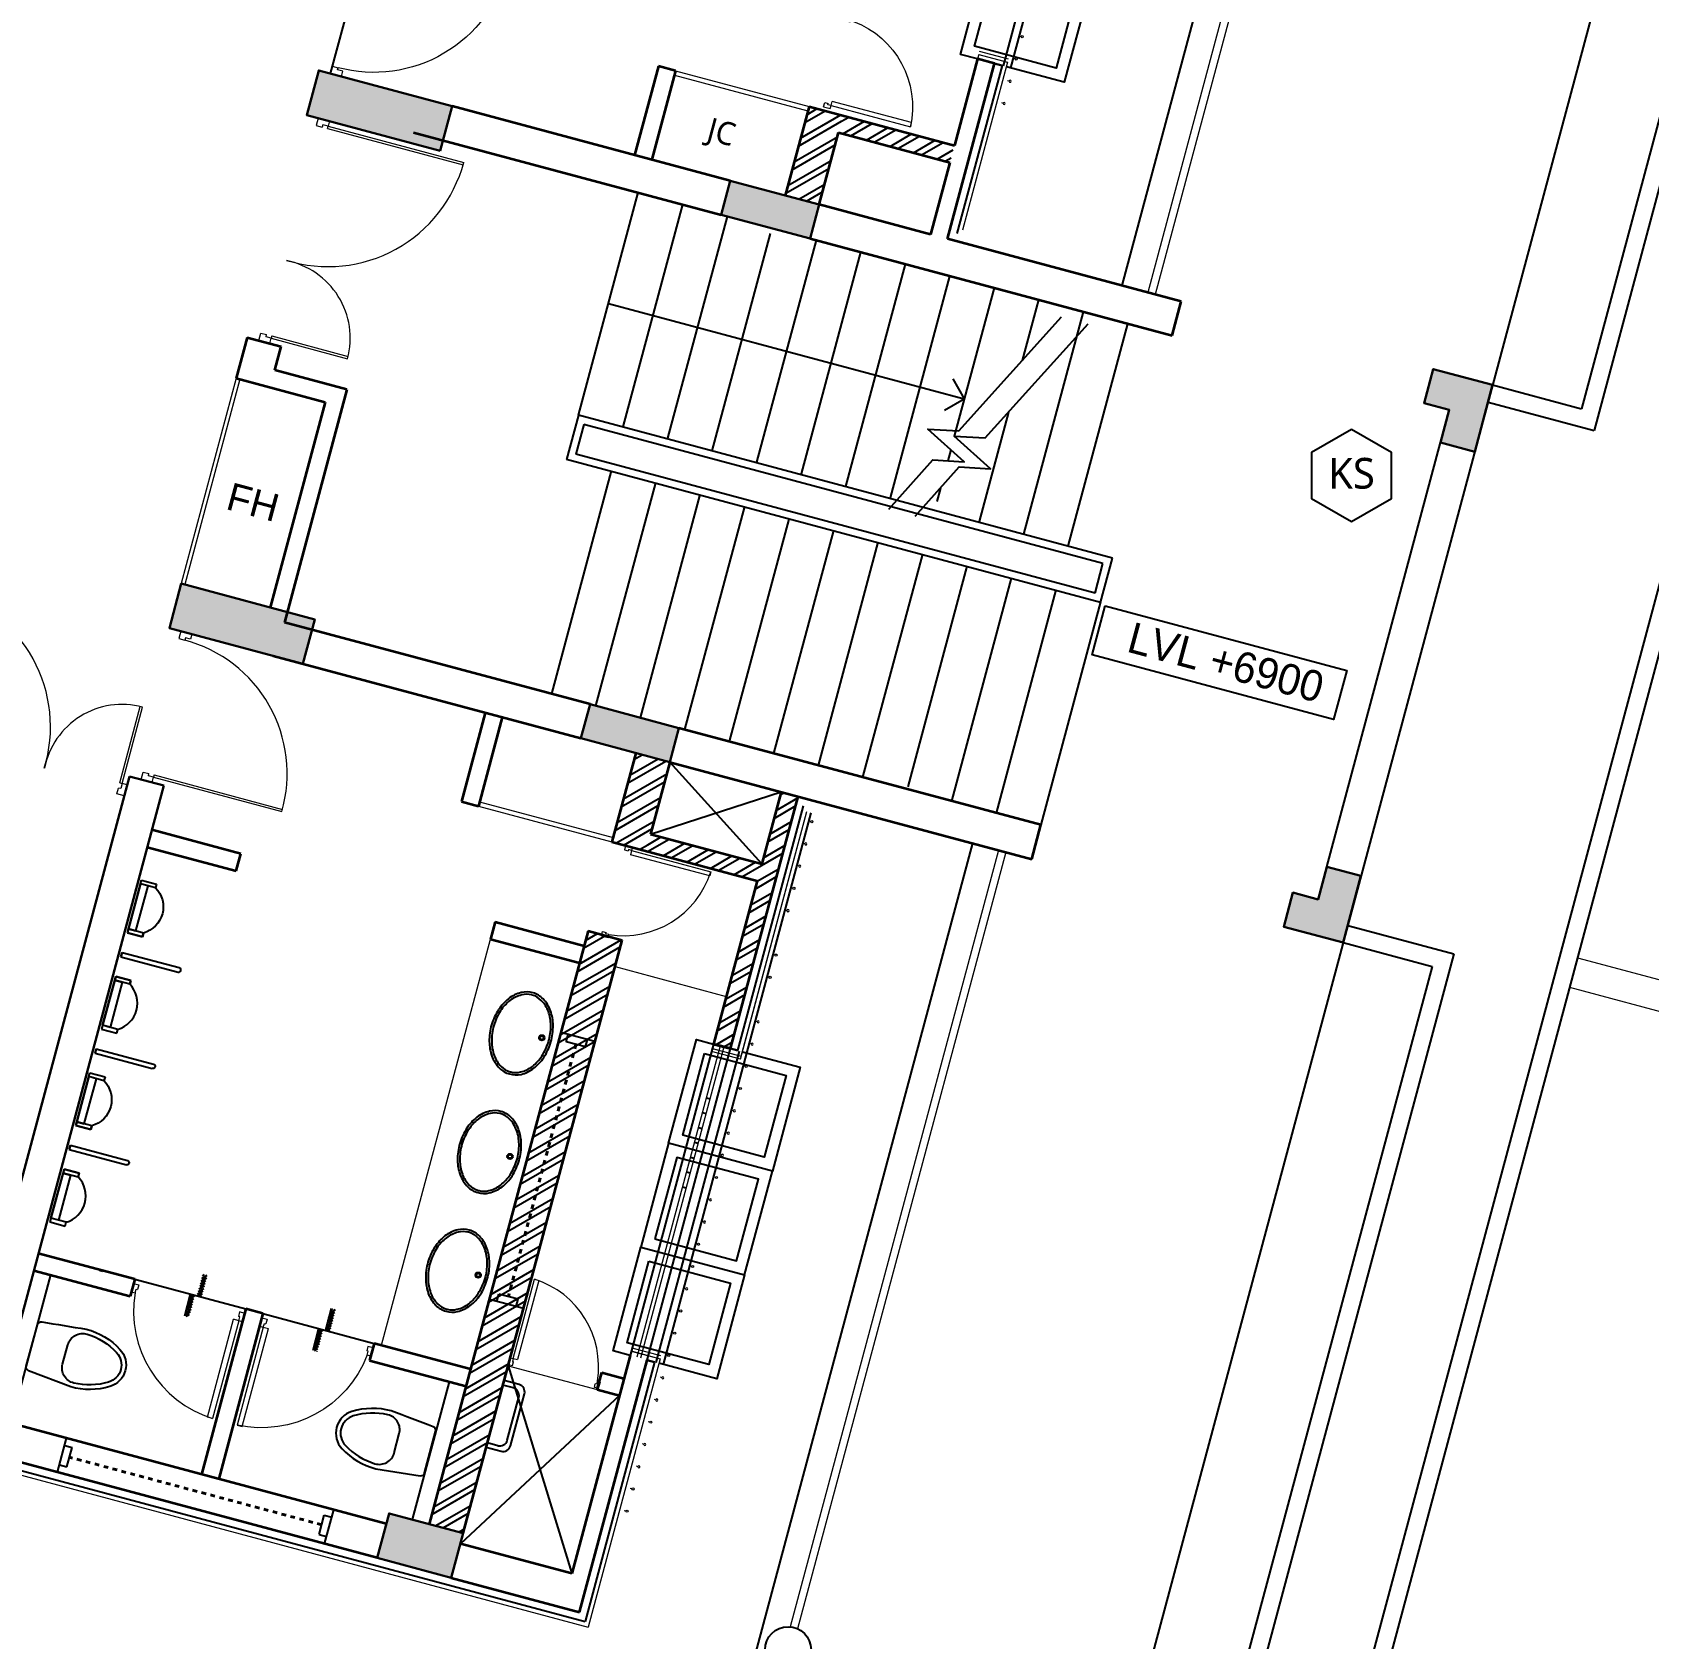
# Model space of a CAD drawing. Header units: millimetres. Extents: x 897770 to 1185420, y -692043 to -233237.
# Drawn here: x 955514 to 966041, y -452049 to -441586 of the extents above; entities that cross this region are included whole.
import ezdxf
from ezdxf.enums import TextEntityAlignment as Align

# ---------------------------------------------------------------- set-up
doc = ezdxf.new("R2010")
doc.units = ezdxf.units.MM
doc.header["$MEASUREMENT"] = 0
doc.linetypes.add('Dash', pattern=[6, 3, -3])
for name, color, linetype in [('A-Anno Tags', 6, 'Continuous'), ('A-Ele 10', 3, 'Continuous'), ('A-Elevation', 4, 'Continuous'), ('A-Sanitory', 8, 'Continuous'), ('A-Steps', 3, 'Continuous'), ('A-Wall Patt', 8, 'Continuous'), ('A-Window', 4, 'Continuous'), ('Anno_Frames', 7, 'Continuous'), ('S-Conc Patt', 9, 'Continuous')]:
    doc.layers.add(name, color=color, linetype=linetype)
for name, color, linetype, lineweight in [('A-Detail Lines', 8, 'Continuous', 25), ('A-Door', 4, 'Continuous', 9), ('A-Wall Sec', 1, 'Continuous', 30), ('A-WIN', 5, 'Continuous', 25), ('ele l', 6, 'Continuous', 15), ('elevation', 4, 'Continuous', 13), ('P-SANR-FIXT', 6, 'Continuous', 9), ('S-Concrete', 40, 'Continuous', 30), ('ST CLADDING PLAN', 6, 'Continuous', 9)]:
    doc.layers.add(name, color=color, linetype=linetype, lineweight=lineweight)
doc.styles.get("Standard").update_dxf_attribs({"font": 'trebuc.ttf'})
pattern_1 = [(30, (-323.28, -78078.41), (-56.25, 97.427858), []), (30, (-272.06, -78092.14), (-56.25, 97.427858), [])]

# ---------------------------------------------------------------- blocks, each defined once
blk = doc.blocks.new('Room Tag with Finish')
blk.add_lwpolyline([(0, 0), (-2.6, -1.5), (-2.6, -4.5), (0, -6), (2.6, -4.5), (2.6, -1.5)], close=True)
at = {"layer": 'Anno_Frames'}
blk.add_attdef('ROOM_NAME', text='', height=2.5, dxfattribs=at).set_placement((0, 0), align=Align.BOTTOM_CENTER)
blk.add_attdef('FF', text='', height=2, dxfattribs=at).set_placement((0, -1.85), align=Align.TOP_CENTER)
blk = doc.blocks.new('Big Door Garbage')
at = {"layer": 'A-Detail Lines', "lineweight": 18}
for centre, radius, start, end in [((-12515, 128703), 515, 270, 3.8969), ((-11085, 128703), 915, 177.8078, 270)]:
    blk.add_arc(centre, radius, start, end, dxfattribs=at)
at = {"layer": 'ele l', "lineweight": 18}
for p, q in [((-12550, 128778), (-12500, 128778)), ((-12550, 128703), (-12550, 128778)), ((-12500, 128778), (-12500, 128738)), ((-11100, 128778), (-11100, 128738)), ((-11050, 128778), (-11100, 128778)), ((-11050, 128703), (-11050, 128778)), ((-12550, 128703), (-12515, 128703)), ((-12515, 128738), (-12500, 128738)), ((-12515, 128703), (-12515, 128738)), ((-12515, 128703), (-12515, 128188)), ((-12499, 128703), (-12515, 128703)), ((-12499, 128703), (-12499, 128188)), ((-11101, 128703), (-11101, 127788)), ((-11101, 128703), (-11085, 128703)), ((-11085, 128738), (-11100, 128738)), ((-11085, 128703), (-11085, 128738)), ((-11050, 128703), (-11085, 128703)), ((-11085, 128703), (-11085, 127788))]:
    blk.add_line(p, q, dxfattribs=at)
blk = doc.blocks.new('block rt')
at = {"layer": 'S-Conc Patt'}
for points in [[(857441, -284825), (857519, -284535), (856650, -284302), (856572, -284592)], [(859330, -285020), (859271, -285242), (859850, -285397), (859910, -285175)], [(864295, -286350), (863909, -286247), (863849, -286469), (864013, -286513), (863956, -286725), (864179, -286785)], [(856546, -288167), (856624, -287877), (855754, -287644), (855677, -287934)], [(858417, -288430), (858357, -288652), (858937, -288807), (858996, -288585)], [(863322, -289982), (863438, -289548), (863216, -289488), (863159, -289701), (862995, -289657), (862935, -289879)], [(857513, -294120), (857591, -293830), (857108, -293701), (857030, -293990)]]:
    blk.add_hatch(color=256, dxfattribs=at).paths.add_polyline_path(points)
at = {"layer": 'S-Concrete'}
for points in [[(857441, -284825), (857519, -284535), (856650, -284302), (856572, -284592)], [(859271, -285242), (859330, -285020), (859910, -285175), (859850, -285397)], [(864295, -286350), (863909, -286247), (863849, -286469), (864013, -286513), (863956, -286725), (864179, -286785)], [(856546, -288167), (856624, -287877), (855754, -287644), (855677, -287934)], [(858357, -288652), (858417, -288430), (858996, -288585), (858937, -288807)], [(863322, -289982), (863438, -289548), (863216, -289488), (863159, -289701), (862995, -289657), (862935, -289879)], [(857030, -293990), (857108, -293701), (857591, -293830), (857513, -294120)]]:
    blk.add_lwpolyline(points, close=True, dxfattribs=at)
blk = doc.blocks.new('block rt lft')
at = {"color": 6}
blk.add_blockref('block rt', (0, 0), dxfattribs=at)
blk = doc.blocks.new('VENT IIITD ACAD 1900')
at = {"layer": 'A-Window'}
for p, q in [((955419, -358755, 0), (955479, -358533, 0)), ((955466, -358581, 0), (955514, -358594, 0)), ((955481, -358720, 0), (955514, -358594, 0)), ((955432, -358707, 0), (955481, -358720, 0)), ((957123, -359160, 0), (957156, -359034, 0)), ((957156, -359034, 0), (957205, -359047, 0)), ((957158, -359221, 0), (957218, -358999, 0)), ((957123, -359160, 0), (957171, -359173, 0))]:
    blk.add_line(p, q, dxfattribs=at)
at = {"layer": 'A-Window', "color": 2, "linetype": 'Dash', "lineweight": 40, "ltscale": 10}
blk.add_line((957140, -359097, 0), (955497, -358657, 0), dxfattribs=at)
blk = doc.blocks.new('ddfdfdf')
at = {"layer": 'A-Detail Lines'}
blk.add_line((953748, -372335, 0), (959437, -373860, 0), dxfattribs=at)
at = {"layer": 'A-Wall Patt'}
for p, q in [((962104, -363711, 0), (962153, -363724, 0)), ((962153, -363724, 0), (961859, -364818, 0)), ((960433, -370141, 0), (960860, -368547, 0)), ((960433, -370141, 0), (960385, -370128, 0)), ((959890, -372169, 0), (959437, -373860, 0)), ((959890, -372169, 0), (959842, -372156, 0))]:
    blk.add_line(p, q, dxfattribs=at)
at = {"layer": 'ST CLADDING PLAN'}
for p, q in [((962189, -363703, 0), (961896, -364797, 0)), ((962001, -363652, 0), (961993, -363681, 0)), ((962001, -363652, 0), (962189, -363703, 0)), ((960455, -370177, 0), (960882, -368584, 0)), ((960266, -370127, 0), (960274, -370098, 0)), ((960266, -370127, 0), (960455, -370177, 0)), ((959738, -372097, 0), (959731, -372126, 0)), ((959738, -372097, 0), (959927, -372148, 0)), ((959927, -372148, 0), (959458, -373896, 0)), ((953692, -372351, 0), (959458, -373896, 0))]:
    blk.add_line(p, q, dxfattribs=at)
at = {"layer": 'A-Window', "ltscale": 5, "rotation": 90}
blk.add_blockref('VENT IIITD ACAD 1900', (600281, -1327240), dxfattribs=at)
at = {"layer": 'A-Window', "ltscale": 5}
blk.add_blockref('VENT IIITD ACAD 1900', (582, -14132, 0), dxfattribs=at)
blk = doc.blocks.new('basin2')
for points in [[(278, -206, 0.12976), (261, -133, 0.106426), (201, -63, 0.084431), (116, -18, 0.073534), (7, 0, 0.073534), (-102, -14, 0.084431), (-188, -55, 0.106426), (-251, -122, 0.12976), (-272, -195, 0.12976), (-254, -269, 0.106426), (-194, -339, 0.084431), (-109, -383, 0.073534), (-1, -402, 0.073534), (108, -388, 0.084431), (195, -347, 0.106426), (258, -279, 0.12976)], [(263, -201, 0.119977), (247, -140, 0.106426), (192, -75, 0.084431), (111, -33, 0.073534), (7, -15, 0.073534), (-97, -28, 0.084431), (-180, -67, 0.106426), (-238, -130, 0.12976), (-257, -196, 0.009633), (-257, -201, 0.119977), (-240, -262, 0.106426), (-185, -327, 0.084431), (-104, -369, 0.073534), (0, -387, 0.073534), (104, -373, 0.084431), (187, -334, 0.106426), (245, -272, 0.12976), (263, -206, 0.009633)]]:
    blk.add_lwpolyline(points, format="xyb", close=True)
for radius in [17.8, 12.2]:
    blk.add_circle((-4, -64), radius)
blk = doc.blocks.new('Urinal _1_ - Urinal _1_-16-03_ff')
at = {"layer": 'A-Sanitory'}
for p, q in [((69, -115), (-287, -115)), ((-287, -115), (-287, -217)), ((-287, -115), (-287, -217)), ((-261, -115), (-287, -115)), ((-261, -166), (-261, -115)), ((-261, -115), (43, -115)), ((-261, -217), (-261, -115)), ((43, -166), (-261, -166)), ((43, -115), (43, -166)), ((43, -217), (43, -115)), ((43, -115), (69, -115)), ((69, -217), (69, -115)), ((69, -115), (69, -217)), ((-287, -217), (-261, -217)), ((-287, -217), (-261, -217)), ((43, -217), (69, -217)), ((69, -217), (43, -217))]:
    blk.add_line(p, q, dxfattribs=at)
blk.add_arc((-109, -125), 178, 211.0027, 328.9973, dxfattribs=at)
blk.add_arc((-109, -125), 178, 211.0027, 328.9973, dxfattribs=at)
blk = doc.blocks.new('Urinal Screen _1_ - Urinal Screen _1_-14-03_ff')
at = {"layer": 'A-Sanitory'}
for p, q in [((15, 0), (-15, 0)), ((-15, 0), (15, 0)), ((-15, 0), (-15, -385)), ((15, 0), (15, -385))]:
    blk.add_line(p, q, dxfattribs=at)
for centre, radius, start, end in [((0, -262), 38.2, 113.1366, 113.1366), ((0, -385), 15, 180, 0)]:
    blk.add_arc(centre, radius, start, end, dxfattribs=at)
blk = doc.blocks.new('Flush - 750 x 2100 mm-11-03_ff')
at = {"layer": 'A-Door'}
blk.add_arc((360, 24), 734, 185.7462, 267.6231, dxfattribs=at)
at = {"layer": 'ele l'}
for p, q in [((-395, 6), (-360, 6)), ((-395, 6), (-395, -50)), ((-360, 6), (-360, -24)), ((320, 6), (320, -24)), ((355, 6), (320, 6)), ((355, 6), (355, -50)), ((-395, -50), (-370, -50)), ((-370, -24), (-360, -24)), ((-370, -50), (-370, -24)), ((330, -50), (295, -50)), ((295, -710), (295, -50)), ((330, -24), (320, -24)), ((330, -50), (330, -24)), ((330, -50), (330, -710)), ((355, -50), (330, -50)), ((330, -710), (295, -710))]:
    blk.add_line(p, q, dxfattribs=at)
blk = doc.blocks.new('weweewwer')
at = {"layer": 'A-Detail Lines'}
for p, q in [((958916, -372539, 0), (958848, -372521, 0)), ((958953, -372518, 0), (958856, -372492, 0)), ((958876, -372881, 0), (958951, -372600, 0)), ((958897, -372917, 0), (958988, -372579, 0)), ((958836, -372953, 0), (958740, -372927, 0)), ((958815, -372916, 0), (958747, -372898, 0))]:
    blk.add_line(p, q, dxfattribs=at)
for centre, start, end in [((958903, -372588, 0), 345, 75), ((958940, -372566, 0), 345, 75), ((958828, -372868, 0), 255, 345), ((958849, -372904, 0), 255, 345)]:
    blk.add_arc(centre, 50, start, end, dxfattribs=at)
blk = doc.blocks.new('trhedhyjeyrthe5654')
blk.add_line((959558, -373861, 0), (959569, -373863, 0))
blk.add_circle((959576, -373865, 0), 6.97)
blk = doc.blocks.new('ABL_Door_S - 1000 x 2100-11-3 Second Floor Lvl')
at = {"layer": 'A-Door'}
blk.add_arc((-450, -2.5), 900, 269.04503, 0, dxfattribs=at)
at = {"layer": 'ele l'}
for p, q in [((-500, 37.5), (-450, 37.5)), ((-500, -37.5), (-500, 37.5)), ((-450, 37.5), (-450, -2.5)), ((450, 37.5), (450, -2.5)), ((500, 37.5), (450, 37.5)), ((500, -37.5), (500, 37.5)), ((-500, -37.5), (-465, -37.5)), ((-465, -2.5), (-450, -2.5)), ((-465, -37.5), (-465, -2.5)), ((-465, -37.5), (-465, -902.4)), ((-450, -37.5), (-465, -37.5)), ((-450, -37.5), (-450, -902.5)), ((465, -2.5), (450, -2.5)), ((465, -37.5), (465, -2.5)), ((500, -37.5), (465, -37.5))]:
    blk.add_line(p, q, dxfattribs=at)

msp = doc.modelspace()

# ---------------------------------------------------------------- hatches: boundary and pattern name
at = {"layer": 'A-Detail Lines'}
h = msp.add_hatch(dxfattribs=at)
h.set_pattern_fill('ANSI31', color=256, scale=100, angle=75, style=0)
h.set_pattern_definition([(210, (988551.635, -449337.155), (-6.25, 10.8253175), [])])
h.paths.add_polyline_path([(956587.3, -449816.7), (956625.2, -449675), (956654, -449682.7), (956616, -449824.4)])
h.paths.add_polyline_path([(956505.1, -449946.6), (956543.1, -449804.9), (956571.9, -449812.6), (956533.9, -449954.4)])
h = msp.add_hatch(dxfattribs=at)
h.set_pattern_fill('ANSI31', color=256, scale=100, angle=75, style=0)
h.set_pattern_definition([(210, (989387.161, -449561.033), (-6.25, 10.8253175), [])])
h.paths.add_polyline_path([(957422.8, -450040.6), (957460.8, -449898.8), (957489.6, -449906.5), (957451.6, -450048.3)])
h.paths.add_polyline_path([(957340.7, -450170.5), (957378.7, -450028.8), (957407.4, -450036.5), (957369.5, -450178.2)])
at = {"layer": 'A-Wall Patt'}
h = msp.add_hatch(dxfattribs=at)
h.set_pattern_fill('ANSI32', color=256, scale=300, angle=345, style=0)
h.set_pattern_definition(pattern_1)
h.paths.add_polyline_path([(960896.9, -442156.1), (960794.7, -442128.7), (960765, -442239.8), (960847.5, -442261.9)])
h.paths.add_polyline_path([(960896.9, -442156.1), (960847.5, -442261.9), (961406.6, -442411.7), (961416.7, -442295.4)])
h.paths.add_polyline_path([(961519.2, -442322.8), (961416.7, -442295.4), (961406.6, -442411.7), (961489.4, -442433.9)])
h.paths.add_polyline_path([(960794.7, -442128.7), (960572.6, -442069.2), (960417.3, -442648.7), (960639.4, -442708.3)])
h.paths.add_polyline_path([(960735.6, -441460.7), (960957.8, -441520.2), (961718.7, -438680.4), (961496.6, -438620.8)])
h = msp.add_hatch(dxfattribs=at)
h.set_pattern_fill('ANSI32', color=256, scale=300, angle=345, style=0)
h.set_pattern_definition(pattern_1)
h.paths.add_polyline_path([(959540.8, -446808.6), (959511, -446919.7), (960235.4, -447113.8), (960265.2, -447002.8)])
h.paths.add_polyline_path([(959288.8, -446860.2), (959511, -446919.7), (959666.3, -446340.2), (959444.1, -446280.6)])
h.paths.add_polyline_path([(959355.7, -447499.3), (959133.5, -447439.7), (958098.3, -451303.4), (958320.4, -451363)])
h = msp.add_hatch(dxfattribs=at)
h.set_pattern_fill('ANSI32', color=256, scale=300, angle=345, style=0)
h.set_pattern_definition(pattern_1)
h.paths.add_polyline_path([(960501.8, -446564), (960390.7, -446534.3), (959950.7, -448176.4), (960061.8, -448206.1)])

# ---------------------------------------------------------------- linework, layer by layer
at = {"layer": 'A-Anno Tags'}
msp.add_line((963945.9, -447021), (964686.1, -444258.5), dxfattribs=at)
at = {"layer": 'A-Anno Tags', "elevation": 0}
msp.add_lwpolyline([(962502.4, -445321.7), (964075.2, -445743.1), (963989.7, -446062), (962417, -445640.5)], close=True, dxfattribs=at)
at = {"layer": 'A-Detail Lines'}
for p, q in [((957700.2, -440937.2, 0), (957454.3, -441854.8, 0)), ((959265.9, -443352.5, 0), (961584.1, -443973.6, 0)), ((961509.1, -443843.7, 0), (961584.1, -443973.6, 0)), ((961454.2, -444048.6, 0), (961584.1, -443973.6, 0)), ((961866.6, -444066.4, 0), (961868.5, -444065.3, 0)), ((960265.2, -447002.8), (959666.3, -446340.2)), ((959540.8, -446808.6), (960390.7, -446534.3)), ((956180.9, -449707.8), (956905.4, -449901.9)), ((956543.1, -449804.9), (956504.7, -449948.3)), ((957016.4, -449931.7), (957740.9, -450125.8)), ((957460.8, -449898.8), (957422.8, -450040.6)), ((957378.7, -450028.8), (957340.2, -450172.2)), ((958612.9, -450271.5), (959026.8, -451624.7)), ((959337.3, -450465.6), (958302.3, -451430.6))]:
    msp.add_line(p, q, dxfattribs=at)
at = {"layer": 'A-Door'}
for p, q in [((959309.4, -447672), (960033.9, -447866.1)), ((958612.9, -450271.5), (959192.4, -450426.8))]:
    msp.add_line(p, q, dxfattribs=at)
at = {"layer": 'A-Ele 10'}
for p, q in [((964763.7, -435198.2, 0), (962609.9, -443236.3, 0)), ((967195, -435784, 0), (960998.1, -458910.9, 0)), ((961839.1, -441805.2, 0), (962382.6, -439776.7, 0)), ((961887.4, -441818.1, 0), (962430.9, -439789.7, 0)), ((965024.8, -443883.3), (965604.3, -444038.6, 0)), ((964995, -443994.4), (965685.6, -444179.5, 0)), ((961636.8, -446868.2, 0), (959061.8, -456478.1, 0)), ((964081.4, -447404.1), (964772, -447589.2, 0)), ((964051.6, -447515.2), (964631.1, -447670.5, 0)), ((964772, -447589.2, 0), (962142.6, -457402, 0)), ((964631.1, -447670.5, 0), (962061.3, -457261.2, 0)), ((959576.3, -450250.1, 0), (960119.8, -448221.6, 0)), ((959624.6, -450263, 0), (960168.1, -448234.6, 0))]:
    msp.add_line(p, q, dxfattribs=at)
at = {"layer": 'A-Ele 10', "elevation": 0}
for points in [[(967774.5, -435939.3), (965604.3, -444038.6)], [(967885.6, -435969.1), (965685.6, -444179.5)]]:
    msp.add_lwpolyline(points, dxfattribs=at)
at = {"layer": 'A-Elevation'}
for p, q in [((959071.2, -444079.1, 0), (959459.4, -442630.2, 0)), ((959749.2, -442707.9, 0), (959361, -444156.7, 0)), ((960039, -442785.5, 0), (959651.9, -444230, 0)), ((960319.7, -442897, 0), (959940.6, -444312, 0)), ((960618.6, -442940.8, 0), (960231.5, -444385.3, 0)), ((960908.3, -443018.4, 0), (960521.3, -444463, 0)), ((961198.1, -443096.1, 0), (960809.9, -444545, 0)), ((961487.9, -443173.7, 0), (961100.8, -444618.3, 0)), ((961777.7, -443251.4, 0), (961518.7, -444217.7, 0)), ((962067.4, -443329, 0), (961961.8, -443723.3, 0)), ((962357.2, -443406.7, 0), (961969, -444855.6, 0)), ((962647, -443484.3, 0), (962258.8, -444933.2, 0)), ((959071.2, -444079.1, 0), (958993.6, -444368.9, 0)), ((959106.6, -444140.3, 0), (959054.8, -444333.5, 0)), ((962548.5, -445010.9, 0), (959071.2, -444079.1, 0)), ((962487.3, -445046.2, 0), (959106.6, -444140.3, 0)), ((961871.1, -444061.6, 0), (961680.4, -444773.6, 0)), ((962435.5, -445239.4, 0), (959054.8, -444333.5, 0)), ((959284.5, -444442.2, 0), (958895.1, -445895.4, 0)), ((962470.9, -445300.6, 0), (958993.6, -444368.9, 0)), ((959184.9, -445973.1, 0), (959574.3, -444519.8, 0)), ((959474.7, -446050.7, 0), (959864.1, -444597.5, 0)), ((959764.5, -446128.4, 0), (960153.8, -444675.1, 0)), ((960054.2, -446206, 0), (960442.5, -444757.1, 0)), ((960344, -446283.6, 0), (960733.4, -444830.4, 0)), ((960633.8, -446361.3, 0), (961023.2, -444908.1, 0)), ((960923.6, -446438.9, 0), (961313, -444985.7, 0)), ((961217.7, -446500.2, 0), (961602.7, -445063.3, 0)), ((962435.5, -445239.4, 0), (962487.3, -445046.2, 0)), ((962470.9, -445300.6, 0), (962548.5, -445010.9, 0)), ((961503.1, -446594.2, 0), (961892.5, -445141, 0)), ((961792.9, -446671.9, 0), (962182.3, -445218.6, 0)), ((962472.1, -445296.3, 0), (962082.7, -446749.5, 0)), ((959950.7, -448176.4, 0), (959407.2, -450204.8, 0)), ((959518.3, -450234.6, 0), (960061.8, -448206.1, 0))]:
    msp.add_line(p, q, dxfattribs=at)
at = {"layer": 'A-Elevation', "ltscale": 0.5, "elevation": 0}
for points in [[(968532.8, -436142.5), (962373.6, -459128.8), (961112.3, -458929)], [(968643.8, -436172.2), (962428, -459370.3), (937334.1, -455395.8)]]:
    msp.add_lwpolyline(points, dxfattribs=at)
at = {"layer": 'A-Elevation'}
msp.add_lwpolyline([(961670, -441759.9), (961558.9, -441730.1), (961740.1, -441054), (962416.3, -441235.1), (962235.1, -441911.3), (961858.4, -441810.3)], dxfattribs=at)
msp.add_lwpolyline([(961793.2, -441145.8), (962324.4, -441288.2), (962182.1, -441819.4), (961650.8, -441677.1)], close=True, dxfattribs=at)
at = {"layer": 'A-Elevation', "elevation": 0}
for points in [[(960139.1, -448226.8), (960515.8, -448327.8), (960334.6, -449003.9), (959658.5, -448822.7), (959839.7, -448146.6), (959950.7, -448176.4)], [(959407.2, -450204.8), (959296.1, -450175), (959477.3, -449498.9), (960153.5, -449680.1), (959972.3, -450356.2), (959595.6, -450255.3)]]:
    msp.add_lwpolyline(points, dxfattribs=at)
for points in [[(959892.7, -448238.4), (960423.9, -448380.8), (960281.6, -448912.1), (959750.3, -448769.7)], [(959477.3, -449498.9), (960153.5, -449680.1), (960334.6, -449003.9), (959658.5, -448822.7)], [(959569.2, -449445.8), (960100.4, -449588.2), (960242.8, -449056.9), (959711.5, -448914.6)], [(959530.3, -449590.7), (960061.6, -449733.1), (959919.3, -450264.3), (959388, -450122)]]:
    msp.add_lwpolyline(points, close=True, dxfattribs=at)
at = {"layer": 'A-Elevation', "ltscale": 0.5}
msp.add_circle((960436.2, -452121.3), 150, dxfattribs=at)
at = {"layer": 'A-Sanitory'}
for p, q in [((958658.4, -449213.2), (958651.7, -449238.2)), ((958584.9, -449487.3), (958616.6, -449369)), ((958616.6, -449369), (958584.9, -449487.3)), ((955375.6, -450646.4), (955634.4, -449680.4)), ((958227.9, -450375.4), (957987.2, -451273.7))]:
    msp.add_line(p, q, dxfattribs=at)
at = {"layer": 'A-Sanitory', "linetype": 'ByBlock'}
for points in [[(955764.3, -450410), (955489.9, -450304.2, -0.3844117), (955474.7, -450274.3), (955548.1, -450004.2, -0.3839037), (955576.3, -449986.1, -0.0014344), (955865.3, -450033.5, -0.1406413), (956084.9, -450165.3, -0.2597375), (956119.4, -450304.4, -0.2597375), (956019.2, -450407, -0.1394708)], [(955711.6, -450260.8), (955745.6, -450135.7, -0.4229613), (955871.1, -450066.2, -0.1318903), (956063, -450185.8, -0.2597375), (956090.4, -450296.6, -0.2597375), (956010.7, -450378.2, -0.1318903), (955784.7, -450384.3, -0.4229613)], [(957750.6, -450942.3), (958041.1, -450987.8, 0.3844117), (958069.2, -450969.5), (958140.7, -450698.9, 0.3839037), (958125.4, -450669.1, 0.0014344), (957851.4, -450565.6, 0.1406413), (957595.3, -450570, 0.2597375), (957495.9, -450673.2, 0.2597375), (957531.3, -450812.2, 0.1394708)], [(957870.8, -450839.4), (957904, -450714, 0.4229613), (957830, -450591.1, 0.1318903), (957604, -450598.7, 0.2597375), (957524.9, -450680.9, 0.2597375), (957553.1, -450791.5, 0.1318903), (957745.7, -450909.7, 0.4229613)]]:
    msp.add_lwpolyline(points, format="xyb", close=True, dxfattribs=at)
at = {"layer": 'A-Steps', "linetype": 'Dash', "ltscale": 30}
for p, q in [((961495.3, -444305.3, 0), (961476, -444377.1, 0)), ((961428.3, -444555.2, 0), (961389.4, -444700.3, 0))]:
    msp.add_line(p, q, dxfattribs=at)
at = {"layer": 'A-Steps', "elevation": 0}
for points in [[(961092.6, -444691.5), (961379.1, -444371.7), (961582.1, -444383), (961345.6, -444171.2), (961548.6, -444182.5), (962217.3, -443439.3)], [(961265.1, -444737.4), (961551.6, -444417.6), (961754.5, -444429), (961518.1, -444217.1), (961721, -444228.4), (962389.8, -443485.3)]]:
    msp.add_lwpolyline(points, dxfattribs=at)
at = {"layer": 'A-Wall Patt'}
for p, q in [((961781.1, -441789.6, 0), (961829.4, -441802.6, 0)), ((961829.4, -441802.6), (961781.1, -441789.6)), ((960110.1, -448219.1, 0), (960537.2, -446625.3, 0)), ((960110.1, -448219.1, 0), (960537.2, -446625.3, 0)), ((960168.1, -448234.6, 0), (960587.4, -446669.8, 0)), ((960061.8, -448206.1, 0), (960110.1, -448219.1, 0)), ((960110.1, -448219.1, 0), (960061.8, -448206.1, 0)), ((959518.3, -450234.6, 0), (959566.6, -450247.5, 0)), ((959566.6, -450247.5, 0), (959518.3, -450234.6, 0))]:
    msp.add_line(p, q, dxfattribs=at)
at = {"layer": 'A-Wall Sec', "lineweight": 35}
for p, q in [((959592.2, -441806.5), (959436.9, -442386)), ((959703.2, -441836.3), (959592.2, -441806.5)), ((961475, -442932.2), (961781.1, -441789.6)), ((961670, -441759.9), (961519.2, -442322.8)), ((961781.1, -441789.6), (961670, -441759.9)), ((959703.2, -441836.3), (959548, -442415.8)), ((960059.9, -442553, 0), (958248.8, -442067.7)), ((960572.6, -442069.2), (960417.3, -442648.7)), ((960572.6, -442069.2), (961519.2, -442322.8)), ((957996.1, -442238.1, 0), (960000.4, -442775.2, 0)), ((960639.4, -442708.3), (960765, -442239.8)), ((960765, -442239.8), (961489.4, -442433.9)), ((961489.4, -442433.9), (961363.9, -442902.4)), ((961363.9, -442902.4, 0), (960639.4, -442708.3, 0)), ((960579.9, -442930.4, 0), (962936.8, -443562, 0)), ((962996.3, -443339.8, 0), (961475, -442932.2, 0)), ((962936.8, -443562, 0), (962996.3, -443339.8, 0)), ((956913.6, -443573.4, 0), (956842.4, -443839.1, 0)), ((956913.6, -443573.4, 0), (957135.7, -443633, 0)), ((957094.3, -443787.5, 0), (957135.7, -443633, 0)), ((957562.8, -443913, 0), (957094.3, -443787.5, 0)), ((956842.4, -443839.1, 0), (957422, -443994.4, 0)), ((957562.8, -443913, 0), (957156.5, -445429.5, 0)), ((957422, -443994.4, 0), (957063.5, -445332.2, 0)), ((959146.3, -445962.7, 0), (957156.5, -445429.5, 0)), ((957082.4, -445647.8, 0), (959086.7, -446184.9, 0)), ((958463.7, -446017.9), (958308.4, -446597.5)), ((958574.8, -446047.7), (958419.5, -446627.3)), ((962082.7, -446749.5, 0), (959725.8, -446118, 0)), ((959444.1, -446280.6), (959288.8, -446860.2)), ((959666.3, -446340.2), (959540.8, -446808.6)), ((959666.3, -446340.2, 0), (962023.1, -446971.7, 0)), ((960061.8, -448206.1), (960501.8, -446564)), ((960390.7, -446534.3), (960265.2, -447002.8)), ((958308.4, -446597.5), (958419.5, -446627.3)), ((962023.1, -446971.7, 0), (962082.7, -446749.5, 0)), ((956871.6, -446937.2), (956292, -446781.9)), ((959288.8, -446860.2), (960235.4, -447113.8)), ((959540.8, -446808.6), (960265.2, -447002.8)), ((956262.2, -446893), (956841.9, -447048.3)), ((956841.9, -447048.3), (956871.6, -446937.2)), ((960235.4, -447113.8), (959950.7, -448176.4)), ((958528.1, -447381), (958498.3, -447492.1)), ((958528.1, -447381), (959107.7, -447536.3)), ((959133.5, -447439.7), (958368.7, -450294.1)), ((958498.3, -447492.1), (959077.9, -447647.4)), ((958612.9, -450271.5), (959355.7, -447499.3)), ((959133.5, -447439.7), (959355.7, -447499.3)), ((959950.7, -448176.4), (960061.8, -448206.1)), ((960061.8, -448206.1, 0), (959950.7, -448176.4, 0)), ((959950.7, -448176.4), (960061.8, -448206.1)), ((956180.9, -449707.8), (955553.1, -449539.6)), ((955523.3, -449650.7), (956151.1, -449818.9)), ((955952.5, -449646.6), (955974.3, -449652.5)), ((956180.9, -449707.8), (956151.1, -449818.9)), ((956905.4, -449901.9), (956616.8, -450979)), ((957016.4, -449931.7), (956727.9, -451008.7)), ((957016.4, -449931.7), (956905.4, -449901.9)), ((957740.9, -450125.8), (957711.1, -450236.9)), ((958368.7, -450294.1), (957740.9, -450125.8)), ((957711.1, -450236.9), (958339, -450405.1)), ((959407.2, -450204.8, 0), (959026.8, -451624.7, 0)), ((959078.3, -451876.6, 0), (959518.3, -450234.6, 0)), ((958368.7, -450294.1), (958098.3, -451303.4)), ((958320.4, -451363), (958612.9, -450271.5)), ((959192.4, -450426.8), (959222.2, -450315.7)), ((959222.2, -450315.7), (959367.1, -450354.5)), ((959192.4, -450426.8), (959337.3, -450465.6)), ((957819.3, -451301.2, 0), (955394.9, -450651.5, 0)), ((957759.8, -451523.4, 0), (955311.2, -450867.3, 0)), ((959026.8, -451624.7, 0), (958302.3, -451430.6, 0)), ((958242.8, -451652.8, 0), (959078.3, -451876.6, 0))]:
    msp.add_line(p, q, dxfattribs=at)
at = {"layer": 'A-Wall Sec'}
for p, q in [((956147.5, -446432.6), (955060.4, -450489.5)), ((956147.5, -446432.6), (956369.6, -446492.1)), ((956369.6, -446492.1), (955282.6, -450549))]:
    msp.add_line(p, q, dxfattribs=at)
at = {"layer": 'A-Wall Sec', "elevation": 0}
msp.add_lwpolyline([(960579.9, -442930.4), (960639.4, -442708.3)], dxfattribs=at)
at = {"layer": 'A-WIN', "lineweight": 20}
for p, q in [((959994.2, -448188, 0), (959450.7, -450216.4, 0)), ((960018.4, -448194.5, 0), (959474.8, -450222.9, 0))]:
    msp.add_line(p, q, dxfattribs=at)
at = {"layer": 'A-WIN'}
for p, q in [((959903.6, -448526.1, 0), (959927.8, -448532.5, 0)), ((959877.7, -448622.7, 0), (959901.9, -448629.1, 0)), ((959851.9, -448719.3, 0), (959876, -448725.7, 0)), ((959826, -448815.8, 0), (959850.1, -448822.3, 0)), ((959800.1, -448912.4, 0), (959824.2, -448918.9, 0)), ((959774.2, -449009, 0), (959798.4, -449015.5, 0)), ((959748.3, -449105.6, 0), (959772.5, -449112.1, 0))]:
    msp.add_line(p, q, dxfattribs=at)
at = {"layer": 'ele l'}
for p, q in [((959695.5, -441865.2), (960564.8, -442098.2)), ((959703.2, -441836.3), (960572.6, -442069.2)), ((958419.5, -446627.3), (959288.8, -446860.2)), ((958427.3, -446598.3), (959296.6, -446831.2)), ((961805.8, -446913.4, 0), (960450.4, -451972)), ((961854.1, -446926.4, 0), (960498.7, -451984.9))]:
    msp.add_line(p, q, dxfattribs=at)
at = {"layer": 'ele l', "elevation": 0}
for points in [[(963867.8, -439218), (962779, -443281.6)], [(963916.1, -439230.9), (962827.3, -443294.5)]]:
    msp.add_lwpolyline(points, dxfattribs=at)
at = {"layer": 'elevation'}
for p, q in [((956842.4, -443839.1, 0), (956483.9, -445176.9, 0)), ((956866.5, -443845.5, 0), (956508.1, -445183.3, 0))]:
    msp.add_line(p, q, dxfattribs=at)
at = {"layer": 'elevation', "linetype": 'Continuous'}
msp.add_line((957789.1, -450138.6, 0), (958498.3, -447492.1, 0), dxfattribs=at)
at = {"layer": 'elevation', "color": 6}
for p, q in [((965578.1, -447613.7), (969924.8, -448778.3, 0)), ((965526.4, -447806.8), (969873, -448971.5))]:
    msp.add_line(p, q, dxfattribs=at)
at = {"layer": 'P-SANR-FIXT', "linetype": 'ByBlock'}
for centre, start, end in [((955861.2, -450058.1), 74.64279, 80.5217), ((957842.6, -450589.1), 69.4783, 75.35721)]:
    msp.add_arc(centre, 25, start, end, dxfattribs=at)
at = {"layer": 'ST CLADDING PLAN'}
for p, q in [((961871.3, -441762.1, 0), (961683, -441711.6, 0)), ((961677.8, -441730.9), (961866.1, -441781.4)), ((960126.2, -448275.1, 0), (960558.4, -446662, 0)), ((960131.3, -448255.8, 0), (960558.4, -446662, 0)), ((959937.8, -448224.7, 0), (959950.7, -448176.4, 0)), ((960126.2, -448275.1, 0), (959937.8, -448224.7, 0)), ((959943, -448205.3, 0), (959950.7, -448176.4, 0)), ((959943, -448205.3, 0), (960131.3, -448255.8, 0)), ((959415, -450175.8, 0), (959603.3, -450226.3, 0)), ((959608.5, -450207, 0), (959420.2, -450156.5, 0))]:
    msp.add_line(p, q, dxfattribs=at)

# ---------------------------------------------------------------- block references
at = {"color": 6}
msp.add_blockref('block rt lft', (100729.7, -157533), dxfattribs=at)
at = {"layer": 'A-Anno Tags'}
ref = msp.add_blockref('Room Tag with Finish', (964105.9, -444173.6), dxfattribs=dict(at, xscale=100, yscale=100, zscale=100))
ref.add_attrib('FF', 'KS', dxfattribs={"layer": 'Anno_Frames', "height": 200}).set_placement((964105.9, -444358.5), align=Align.TOP_CENTER)
at = {"layer": 'A-Detail Lines'}
for p, rotation in [((1084626.5, -464801.3, 0), 74.99999999730723), ((977321, -318922.3, 0), 165.000000001334)]:
    msp.add_blockref('Big Door Garbage', p, dxfattribs=dict(at, rotation=rotation))
at = {"layer": 'A-Door', "xscale": -1}
for name, p, rotation in [('ABL_Door_S - 1000 x 2100-11-3 Second Floor Lvl', (957619.9, -441381.6, 0), 75.00000000290883), ('Flush - 750 x 2100 mm-11-03_ff', (957350.2, -450057.9), 344.9999999963443)]:
    msp.add_blockref(name, p, dxfattribs=dict(at, rotation=rotation))
at = {"layer": 'A-Door'}
for p, xscale, yscale, zscale, rotation in [((960746.7, -441794.9, 0), -0.8099999999931778, 0.8099999999976715, 0.81, 74.99999999709884), ((959308.3, -447163.1), 0.8100000000008843, 0.8100000000008843, 0.8100000000008843, 75.00000000301858), ((958894.1, -450332.9), 0.8100000000012268, 0.8100000000012268, 0.8100000000012268, 165.0000000026796)]:
    msp.add_blockref('Flush - 750 x 2100 mm-11-03_ff', p, dxfattribs=dict(at, xscale=xscale, yscale=yscale, zscale=zscale, rotation=rotation))
for name, p, rotation in [('ABL_Door_S - 1000 x 2100-11-3 Second Floor Lvl', (956388, -445979.4, 0), 74.99999999928602), ('Flush - 750 x 2100 mm-11-03_ff', (956553.3, -449844.4), 345.0000000032263)]:
    msp.add_blockref(name, p, dxfattribs=dict(at, rotation=rotation))
at = {"layer": 'A-Elevation'}
msp.add_blockref('ddfdfdf', (-323.3, -78078.4), dxfattribs=at)
at = {"layer": 'A-Sanitory', "xscale": -1}
for name, p, rotation in [('Urinal _1_ - Urinal _1_-16-03_ff', (956040, -447355.3), 74.99999999985536), ('Urinal Screen _1_ - Urinal Screen _1_-14-03_ff', (955926.9, -448221.4), 74.99999999937096), ('Urinal _1_ - Urinal _1_-16-03_ff', (955703.5, -448611), 74.99999999937096), ('Urinal Screen _1_ - Urinal Screen _1_-14-03_ff', (955758.6, -448849.3), 74.99999999937096)]:
    msp.add_blockref(name, p, dxfattribs=dict(at, rotation=rotation))
at = {"layer": 'A-Sanitory'}
for name, p, rotation in [('Urinal Screen _1_ - Urinal Screen _1_-14-03_ff', (956095.1, -447593.6), 75.00000000090174), ('Urinal _1_ - Urinal _1_-16-03_ff', (955928.2, -447772.4), 75.00000000090174), ('basin2', (958893, -448156, 0), 254.9999999993709), ('basin2', (958686, -448928.7, 0), 254.9999999993709), ('Urinal _1_ - Urinal _1_-16-03_ff', (955591.8, -449028.1), 75.00000000020147), ('basin2', (958478.9, -449701.5, 0), 254.9999999993709)]:
    msp.add_blockref(name, p, dxfattribs=dict(at, rotation=rotation))
at = {"layer": 'ele l'}
for p, rotation in [((2384.7, -67749.8, 0), 359.9999948006518), ((2345.9, -67894.7, 0), 359.9999948006518), ((1014.9, -72862.3, 0), 359.9999948164933), ((898.4, -73297, 0), 359.9999948081559), ((781.9, -73731.7, 0), 359.9999948081559), ((743.1, -73876.5, 0), 359.9999948081559), ((587.8, -74456.1, 0), 359.9999948081559), ((587.8, -74456.1, 0), 359.9999948048207), ((549, -74601, 0), 359.9999948048207), ((393.7, -75180.5, 0), 359.9999948098233), ((277.2, -75615.2, 0), 359.999994807322), ((238.4, -75760.1, 0), 359.999994807322), ((160.8, -76049.9, 0), 359.9999948006518), ((121.9, -76194.8, 0), 359.9999948006518), ((83.1, -76339.7, 0), 359.9999948006518), ((-33.4, -76774.3, 0), 359.9999948006518), ((-149.8, -77209, 0), 359.9999948006518), ((-188.7, -77353.9, 0), 359.9999948006518)]:
    msp.add_blockref('trhedhyjeyrthe5654', p, dxfattribs=dict(at, rotation=rotation))
at = {"layer": 'ele l', "xscale": -1}
for p, rotation in [((-56067, -285895.6, 0), 150.0001010845566), ((-56105.9, -286040.4, 0), 150.0001010845566), ((-57398.1, -290863.1, 0), 150.0001010960191), ((-57436.9, -291008, 0), 150.0001010960191), ((-57514.6, -291297.8, 0), 150.000101089354), ((-57708.7, -292022.3, 0), 150.0001010882803), ((-57747.5, -292167.1, 0), 150.0001010883551), ((-57864, -292601.8, 0), 150.0001010882916), ((-57902.8, -292746.7, 0), 150.0001010903187), ((-57941.6, -292891.6, 0), 150.0001010903187), ((-58019.3, -293181.4, 0), 150.0001010882916), ((-58058.1, -293326.3, 0), 150.0001010882916), ((-58174.5, -293760.9, 0), 150.0001010873302), ((-58329.8, -294340.5, 0), 150.0001010845566), ((-58368.7, -294485.4, 0), 150.0001010845566), ((-58446.3, -294775.1, 0), 150.0001010816267), ((-58485.1, -294920, 0), 150.0001010816267)]:
    msp.add_blockref('trhedhyjeyrthe5654', p, dxfattribs=dict(at, rotation=rotation))
at = {"layer": 'ele l'}
msp.add_blockref('weweewwer', (-269.1, -77876.4, 0), dxfattribs=at)

# ---------------------------------------------------------------- texts
at = {"layer": 'A-Anno Tags'}
msp.add_text('JC', height=150, rotation=345, dxfattribs=at).set_placement((959898.1, -442284.3))
at = {"layer": 'A-Anno Tags', "insert": (956951.7, -444646.3), "char_height": 180, "attachment_point": 5, "rotation": 345, "line_spacing_factor": 0.938532}
msp.add_mtext('\\fArial|b0|i0|c0|p34|;FH', dxfattribs=at)
at = {"layer": 'A-Anno Tags', "insert": (963916.1, -445859.8, 0), "char_height": 200, "attachment_point": 6, "rotation": 344.99999}
msp.add_mtext('{\\fCentury Gothic|b0|i0|c0|p34;LVL +6900}', dxfattribs=at)

doc.saveas('drawing.dxf')
